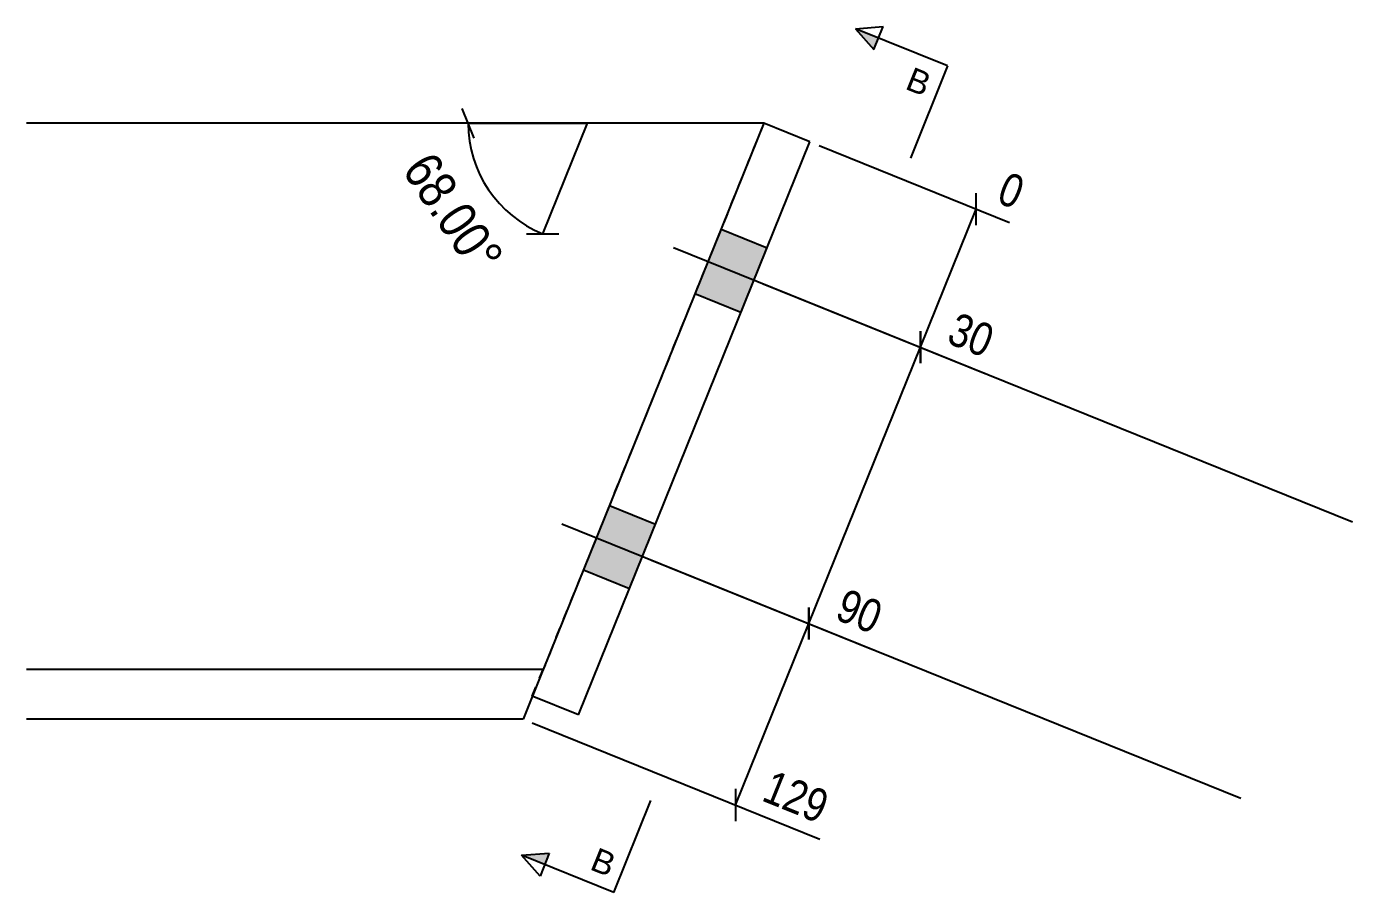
# Model space of a CAD drawing. Header units: millimetres. Extents: x 12 to 29904, y 3 to 860.
# Drawn here: x 18909.8 to 19176.8, y 4.8 to 179.2 of the extents above; entities that cross this region are included whole.
import ezdxf

# ---------------------------------------------------------------- set-up
doc = ezdxf.new("R2010")
doc.units = ezdxf.units.MM
doc.linetypes.add('DXK_LINE_DOT2', pattern=[3.9198, 1.9599, -1.9599])
for name, color, linetype in [('MÅLSÆTNING', 7, 'Continuous'), ('STÅL', 7, 'Continuous'), ('TEKST', 7, 'Continuous')]:
    doc.layers.add(name, color=color, linetype=linetype)
doc.styles.add('Arial', font='ARIAL.TTF', dxfattribs={"height": 0.2})
doc.styles.add('Arial Narrow', font='ARIALN.TTF', dxfattribs={"height": 0.2})

msp = doc.modelspace()

# ---------------------------------------------------------------- hatches: boundary and pattern name
at = {"layer": 'STÅL', "linetype": 'Continuous'}
for points in [[(19049.64, 138.36), (19044.39, 125.38), (19053.66, 121.63), (19058.91, 134.61)], [(19049.64, 138.36), (19044.39, 125.38), (19053.66, 121.63), (19058.91, 134.61)], [(19027.16, 82.73), (19021.92, 69.75), (19031.19, 66), (19036.43, 78.98)], [(19027.16, 82.73), (19021.92, 69.75), (19031.19, 66), (19036.43, 78.98)]]:
    msp.add_hatch(color=96, dxfattribs=at).paths.add_polyline_path(points)
at = {"layer": 'TEKST', "linetype": 'Continuous'}
for points in [[(19081.36, 176.84), (19080.43, 174.52), (19076.73, 178.71)], [(19015.06, 12.74), (19014.12, 10.42), (19009.49, 12.29)]]:
    msp.add_hatch(color=30, dxfattribs=at).paths.add_polyline_path(points)

# ---------------------------------------------------------------- linework, layer by layer
at = {"layer": 'MÅLSÆTNING', "color": 7, "linetype": 'Continuous'}
for p, q in [((18999.93, 156.68), (18997.53, 162.68)), ((19056.25, 159.68), (18998.73, 159.68)), ((18998.73, 159.68), (19022.73, 159.68)), ((19013.74, 137.43), (19022.73, 159.68)), ((19069.38, 155.19), (19107.77, 139.68)), ((19101.03, 139.17), (19101.05, 145.63)), ((19089.8, 114.58), (19101.04, 142.4)), ((19010.5, 137.44), (19016.97, 137.42)), ((19058.14, 127.37), (19102.85, 109.31)), ((19058.14, 127.37), (19102.85, 109.31)), ((19089.81, 117.81), (19089.79, 111.35)), ((19089.79, 111.35), (19089.81, 117.81)), ((19067.32, 58.95), (19089.8, 114.58)), ((19035.66, 71.74), (19080.38, 53.68)), ((19035.66, 71.74), (19080.38, 53.68)), ((19067.33, 62.18), (19067.31, 55.72)), ((19067.31, 55.72), (19067.33, 62.18)), ((19052.55, 22.4), (19067.32, 58.95)), ((19011.62, 38.94), (19069.56, 15.53)), ((19052.57, 25.64), (19052.54, 19.17))]:
    msp.add_line(p, q, dxfattribs=at)
msp.add_arc((19022.73, 159.68), 24, 180, 247.9992, dxfattribs=at)
at = {"layer": 'STÅL', "color": 2, "linetype": 'Continuous'}
for p, q in [((19058.24, 159.69), (18909.77, 159.69)), ((19058.25, 159.68), (19013.81, 49.69)), ((19067.52, 155.94), (19058.25, 159.68)), ((19020.91, 40.58), (19067.52, 155.94)), ((19013.81, 49.69), (18909.77, 49.69)), ((19013.61, 49.2), (19009.77, 39.69)), ((19013.81, 49.69), (19013.61, 49.2)), ((19020.91, 40.58), (19011.64, 44.32)), ((19009.77, 39.69), (18909.77, 39.69))]:
    msp.add_line(p, q, dxfattribs=at)
at = {"layer": 'STÅL', "color": 7, "linetype": 'DXK_LINE_DOT2'}
for p, q in [((19058.26, 159.69), (19013.81, 49.69)), ((19058.26, 159.69), (19058.24, 159.69)), ((19011.64, 44.32), (19013.81, 49.69))]:
    msp.add_line(p, q, dxfattribs=at)
at = {"layer": 'STÅL', "color": 96, "linetype": 'Continuous'}
for p, q in [((19049.64, 138.36), (19058.91, 134.61)), ((19049.64, 138.36), (19058.91, 134.61)), ((19040.06, 134.68), (19176.82, 79.42)), ((19040.06, 134.68), (19176.82, 79.42)), ((19044.39, 125.38), (19053.66, 121.63)), ((19044.39, 125.38), (19053.66, 121.63)), ((19027.16, 82.73), (19036.43, 78.98)), ((19027.16, 82.73), (19036.43, 78.98)), ((19017.58, 79.05), (19154.34, 23.79)), ((19017.58, 79.05), (19154.34, 23.79)), ((19021.92, 69.75), (19031.19, 66)), ((19021.92, 69.75), (19031.19, 66))]:
    msp.add_line(p, q, dxfattribs=at)
at = {"layer": 'TEKST', "color": 30, "linetype": 'Continuous'}
for p, q in [((19076.73, 178.71), (19082.3, 179.16)), ((19080.43, 174.52), (19082.3, 179.16)), ((19076.73, 178.71), (19080.43, 174.52)), ((19009.49, 12.29), (19015.06, 12.74)), ((19013.19, 8.1), (19009.49, 12.29)), ((19015.06, 12.74), (19013.19, 8.1))]:
    msp.add_line(p, q, dxfattribs=at)

# ---------------------------------------------------------------- wipeouts: each hides what was drawn before it
at = {"color": 0, "linetype": 'Continuous'}
for points in [[(19090.61, 165.02), (19092.48, 169.65), (19088.36, 171.32), (19086.49, 166.68)], [(19027.11, 7.87), (19028.98, 12.5), (19024.87, 14.17), (19022.99, 9.53)]]:
    msp.add_wipeout(points, dxfattribs=at).dxf.layer = 'TEKST'

# ---------------------------------------------------------------- next in the draw order: linework, layer by layer
at = {"layer": 'TEKST', "color": 7, "linetype": 'Continuous'}
for p, q in [((19095.27, 171.22), (19076.73, 178.71)), ((19095.27, 171.22), (19087.78, 152.68)), ((19028.03, 4.8), (19035.52, 23.34)), ((19028.03, 4.8), (19009.49, 12.29))]:
    msp.add_line(p, q, dxfattribs=at)

# ---------------------------------------------------------------- next in the draw order: texts
at = {"layer": 'TEKST', "color": 3, "linetype": 'Continuous', "style": 'Arial'}
for p in [(19086.49, 166.68), (19022.99, 9.53)]:
    msp.add_text('B', height=4.78, rotation=-22.0016, dxfattribs=at).set_placement(p)

# ---------------------------------------------------------------- next in the draw order: wipeouts: each hides what was drawn before it
at = {"color": 0}
msp.add_wipeout([(18999.49, 126.28), (19008.78, 132.54), (18992.33, 156.92), (18983.05, 150.66)], dxfattribs=at).dxf.layer = 'MÅLSÆTNING'
at = {"color": 0, "linetype": 'Continuous'}
for points in [[(19109.6, 140.45), (19113.27, 149.54), (19106.72, 152.18), (19103.04, 143.1)], [(19103.49, 110.56), (19107.17, 119.65), (19096.66, 123.89), (19092.99, 114.8)], [(19081.02, 54.93), (19084.69, 64.01), (19074.18, 68.26), (19070.51, 59.17)], [(19070.21, 16.78), (19073.88, 25.87), (19059.42, 31.71), (19055.74, 22.63)]]:
    msp.add_wipeout(points, dxfattribs=at).dxf.layer = 'MÅLSÆTNING'

# ---------------------------------------------------------------- next in the draw order: texts
at = {"layer": 'MÅLSÆTNING', "color": 3, "style": 'Arial Narrow'}
msp.add_text('68.00°', height=7.635, rotation=-56.0009, dxfattribs=at).set_placement((18985.27, 150.23))
at = {"layer": 'MÅLSÆTNING', "color": 3, "linetype": 'Continuous', "style": 'Arial Narrow'}
for s, height, p in [('0', 6.68, (19104.87, 143.87)), ('30', 6.681, (19094.81, 115.58)), ('90', 6.681, (19072.33, 59.95)), ('129', 6.681, (19057.57, 23.4))]:
    msp.add_text(s, height=height, rotation=-22.0016, dxfattribs=at).set_placement(p)

doc.saveas('drawing.dxf')
